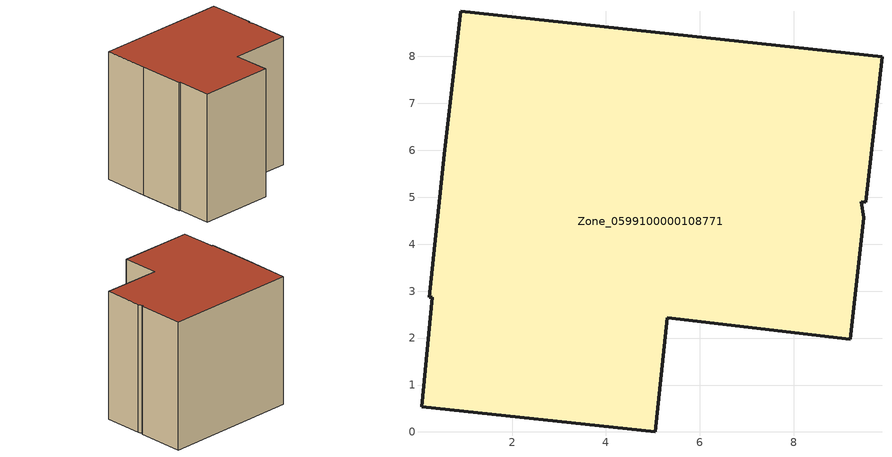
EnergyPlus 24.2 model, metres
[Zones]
Zone_0599100000108771
 floor ground (C_G): 9.44,4.91 9.49,4.57 9.2,1.98 5.31,2.43 5.05,0 0.07,0.54 0.3,2.87 0.24,2.87 0.56,5.91 0.91,8.97 9.88,7.99 9.53,4.9 z0
 wall outside (C_F): 9.49,4.57 9.44,4.91 9.53,4.9 9.88,7.99 0.91,8.97 0.56,5.91 0.24,2.87 0.3,2.87 0.07,0.54 5.05,0 5.31,2.43 9.2,1.98 9.49,4.57 z0:8.65
 roof outside (C_R): 9.2,1.98 9.49,4.57 9.44,4.91 9.53,4.9 9.88,7.99 0.91,8.97 0.56,5.91 0.24,2.87 0.3,2.87 0.07,0.54 5.05,0 5.31,2.43 z8.65
[BUILDING]
Pand.0599100000108771: North Axis=0; Terrain=City; Loads Convergence Tolerance Value=0.04; Temperature Convergence Tolerance Value=0.4; Solar Distribution=FullExterior; Maximum Number of Warmup Days=25; Minimum Number of Warmup Days=1
[Site:Location]
Rotterdam.The.Hague.AP_ZH_NLD Design_Conditions: Latitude=51.96; Longitude=4.45; Time Zone=1; Elevation=-4.5
[SITE:GROUNDTEMPERATURE:BUILDINGSURFACE]
18, 18, 18, 18, 18, 18, 18, 18, 18, 18, 18, 18
[MATERIAL] Thermal Absorptance=0.9; Solar Absorptance=0.7; Visible Absorptance=0.7
Name | Roughness | Thickness | Conductivity | Density | Specific Heat
G.D.1965 | MediumSmooth | 0.15 | 1 | 540 | 1210
F.D.1965 | Rough | 0.3 | 0.857143 | 1920 | 840
R.D.1965 | MediumRough | 0.2 | 0.08 | 1500 | 1000
[CONSTRUCTION]
C_G: G.D.1965
C_F: F.D.1965
C_R: R.D.1965
[ZONE]
Zone_0599100000108771: Type=1; Multiplier=1; Ceiling Height=Autocalculate; Volume=Autocalculate; Floor Area=autocalculate; Part of Total Floor Area=Yes
[ZONEINFILTRATION:DESIGNFLOWRATE]
Infil_Zone_0599100000108771: Zone or ZoneList or Space or SpaceList=Zone_0599100000108771; Schedule=AlwaysOn; Design Flow Rate Calculation Method=Flow/Area; Flow Rate per Floor Area=0.0042; Constant Term Coefficient=1; Temperature Term Coefficient=0; Velocity Term Coefficient=0; Velocity Squared Term Coefficient=0
[HVACTEMPLATE:ZONE:IDEALLOADSAIRSYSTEM]
Zone_0599100000108771: Maximum Heating Supply Air Temperature=50; Minimum Cooling Supply Air Temperature=13; Maximum Heating Supply Air Humidity Ratio=0.0156; Minimum Cooling Supply Air Humidity Ratio=0.0077; Heating Limit=NoLimit; Cooling Limit=NoLimit; Dehumidification Control Type=ConstantSensibleHeatRatio; Cooling Sensible Heat Ratio=0.7; Dehumidification Setpoint=60; Humidification Control Type=None; Humidification Setpoint=30; Outdoor Air Method=None; Outdoor Air Flow Rate per Person=0.00944; Outdoor Air Flow Rate per Zone Floor Area=0; Outdoor Air Flow Rate per Zone=0; Demand Controlled Ventilation Type=None; Outdoor Air Economizer Type=NoEconomizer; Heat Recovery Type=None; Sensible Heat Recovery Effectiveness=0.7; Latent Heat Recovery Effectiveness=0.65
[ZONECONTROL:THERMOSTAT]
ThermostatControl_Zone_0599100000108771: Zone or ZoneList=Zone_0599100000108771; Control Type Schedule=DualSetpointControlType; Control 1=Thermostat_Zone_0599100000108771; Temperature Difference Between Cutout And Setpoint=0
[THERMOSTATSETPOINT:DUALSETPOINT]
Thermostat_Zone_0599100000108771: Heating Setpoint Temperature Schedule=HeatingSetpoint_Zone_0599100000108771; Cooling Setpoint Temperature Schedule=CoolingSetpoint_Zone_0599100000108771
[SCHEDULE:COMPACT]
HeatingSetpoint_Zone_0599100000108771: Through: 12/31, For: AllDays, Until: 24:00, 21
CoolingSetpoint_Zone_0599100000108771: Through: 12/31, For: AllDays, Until: 24:00, 24
DualSetpointControlType: Through: 12/31, For: AllDays, Until: 24:00, 4
AlwaysOn: Through: 12/31, For: AllDays, Until: 24:00, 1
